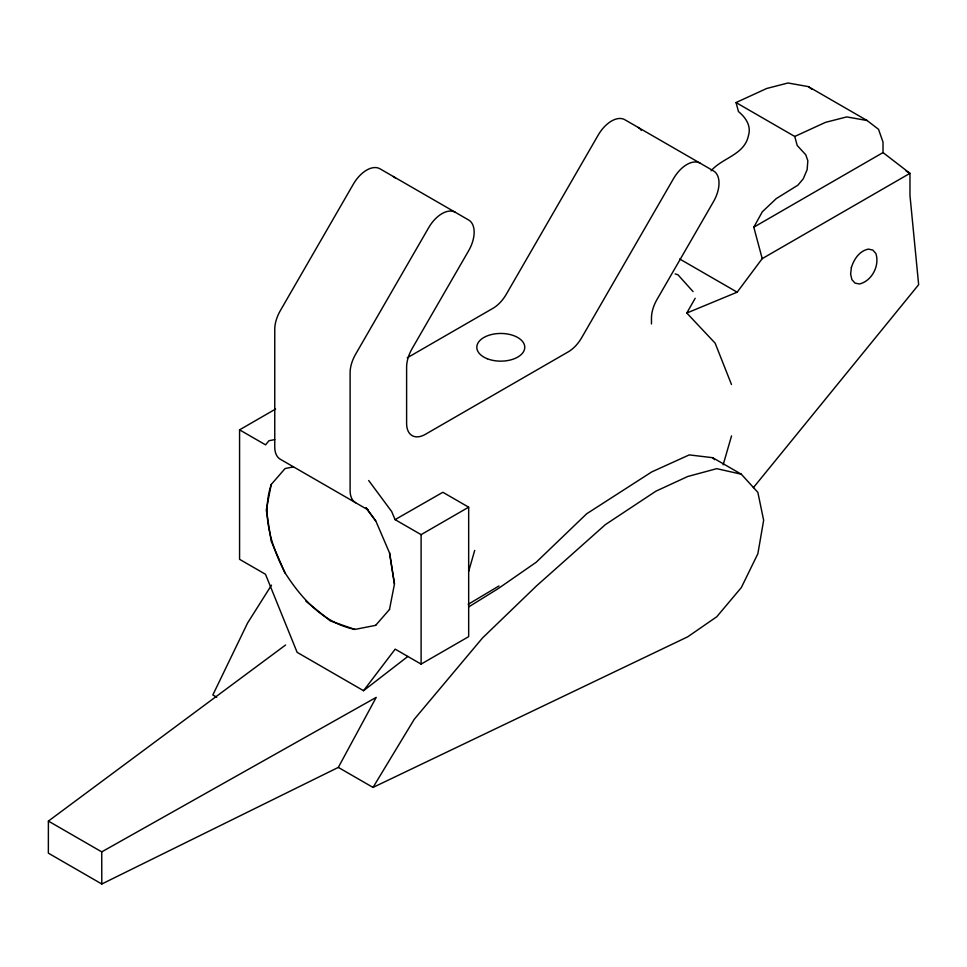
<?xml version="1.0" encoding="UTF-8"?>
<svg xmlns="http://www.w3.org/2000/svg" width="967" height="967" viewBox="0 0 967 967"><rect width="100%" height="100%" fill="white"/><g stroke="black" fill="none" stroke-linecap="round" stroke-linejoin="round"><path stroke-width="1.45" d="M48.398 821.092L48.35 853.148L101.789 884.007L338.317 767.399L376.223 697.364L101.74 851.879L48.398 821.092L285.567 645.013M271.292 484.455C261.066 514.541 271.195 545.992 285.18 573.056C301.619 598.694 323.776 623.207 354.962 629.372M389.496 609.428L394.488 583.887L389.604 552.761M468.62 571.485L474.7 550.404M723.147 464.825L731.536 435.899M731.487 384.515L715.145 343.176L686.8 313.03L737.168 292.179L762.214 258.636L753.801 227.185L762.322 211.785L776.259 198.622L797.908 185.168L803.275 178.798L807.143 169.66L807.832 160.727L805.777 154.793L797.207 145.497L794.753 136.468L736.032 102.55L766.698 88.481L787.996 82.993L808.376 86.619L867.097 120.524L878.532 129.312L883.016 142.101L883.016 152.581L909.971 173.335L909.971 195.491L918.65 284.685L753.378 487.658M686.8 313.03L695.176 298.295M373.02 787.428L414.239 719.303L482.497 637.978L536.552 585.869L605.402 524.597L655.94 491.163L687.791 476.477L716.777 468.657L741.338 474.229L757.862 492.372L763.652 520.282L757.862 553.716L741.338 587.549L716.777 616.741L687.791 636.769L373.02 787.428L338.317 767.399M271.497 585.144L247.552 623.074L212.849 694.959L216.705 697.183M275.571 409.053L239.574 429.844L239.574 559.313L265.49 574.277L297.123 652.338L363.544 690.692L395.177 649.147L421.104 664.111L468.669 636.649L468.669 507.179L442.862 492.276L395.092 519.63L391.683 511.555L368.693 480.526M375.607 625.395L389.604 609.367M711.096 170.784C722.446 157.694 744.445 154.841 748.41 135.755C751.492 125.952 745.787 117.587 738.486 111.592L736.032 102.55M363.544 690.692L407.893 656.424M468.705 606.913L498.138 588.649L536.214 562.238L586.667 513.779L651.722 471.932L689.229 454.901L712.715 457.705L741.338 474.229M468.197 604.302L498.972 585.954M407.252 357.802L492.989 308.304A26.641 15.375 -60 0 0 506.297 294.246L598.198 135.09A26.641 15.375 -60 0 1 624.827 119.715L713.489 170.893A26.641 15.375 -60 0 1 713.489 201.656L656.98 299.528A26.641 15.375 -60 0 0 651.468 318.095L651.468 323.933M753.801 227.185L883.016 152.581M762.214 258.636L909.971 173.335L906.127 171.086M395.092 519.63L421.104 534.642L468.669 507.179M794.753 136.468L825.431 122.386L846.729 116.91L867.097 120.524M274.725 439.61L268.983 440.722L265.574 444.856L239.574 429.844M293.46 466.88L285.06 468.56L271.183 484.527L266.288 510.008L271.183 541.121L285.06 573.117M375.728 625.335L354.841 629.432L330.339 620.923L305.826 601.136M675.147 273.915L677.94 274.749L693.073 291.623M679.68 258.987L737.168 292.179M368.306 510.056L280.285 459.228A26.641 15.375 -60 0 1 274.761 447.044L274.761 329.288A26.641 15.375 -60 0 1 280.285 310.721L353.33 184.177A26.641 15.375 -60 0 1 379.971 168.802L468.632 219.993A26.641 15.375 -60 0 1 468.632 250.755L412.123 348.616A26.641 15.375 -60 0 0 406.611 367.182L406.611 423.425A26.641 15.375 -60 0 0 425.444 434.292L568.33 351.807A26.641 15.375 -60 0 0 581.638 337.749L673.54 178.593A26.641 15.375 -60 0 1 700.168 163.205M808.376 86.619L811.797 89.254M712.715 457.705L714.601 459.663M366.227 507.953L375.728 520.766L389.496 552.834L394.379 583.947M366.094 507.989L375.607 520.838M101.74 851.879L101.789 884.007M421.104 534.642L421.104 664.111M355.626 502.731A26.641 15.375 -60 0 1 350.102 490.535L350.102 372.778A26.641 15.375 -60 0 1 355.626 354.212L428.671 227.68A26.641 15.375 -60 0 1 455.312 212.305M393.291 176.49A26.641 15.375 -60 0 1 395.515 178.303M638.147 127.402A26.641 15.375 -60 0 1 641.29 130.388M851.347 267.629L850.634 274.205L851.915 279.668L855.009 283.089L859.47 283.996C871.968 280.938 879.885 265.55 875.86 253.475L872.766 250.03L868.306 249.111C859.361 250.924 853.837 259.422 851.347 267.629M487.259 358.733A23.97 13.84 0 0 0 524.694 348.35A23.97 13.84 0 0 0 490.414 334.824A23.97 13.84 0 0 0 487.259 358.733"/></g></svg>
